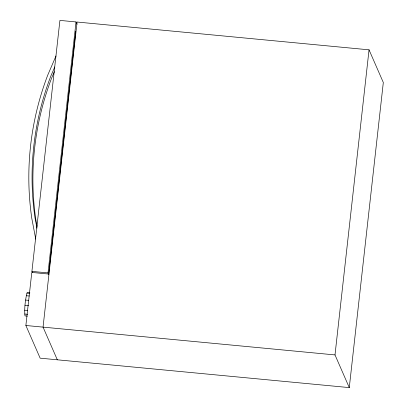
<?xml version="1.0" encoding="UTF-8"?>
<svg xmlns="http://www.w3.org/2000/svg" width="408" height="408" viewBox="0 0 408 408"><rect width="100%" height="100%" fill="white"/><g stroke="black" fill="none" stroke-linecap="round" stroke-linejoin="round"><path stroke-width="0.61" d="M27.356 316.129L24.97 315.899C24.22 308.295 25.24 300.492 26.948 293.066L27.484 292.638L29.871 292.868M57.324 359.805L43.049 327.129L77.087 22.037L369.041 49.832L383.316 82.508L349.279 387.6L40.152 358.168L25.877 325.492L31.793 272.437L48.97 274.069M32.416 272.519L31.916 271.371L59.915 20.4L76.016 21.935L77.036 24.266M75.75 31.324L48.639 274.339L48.017 272.906L76.016 21.935M349.279 387.6L335.004 354.924L369.041 49.832M55.993 55.983L47.767 75.057A292.551 287.074 -23.6 0 0 31.788 218.295L35.741 239.134M54.774 66.938L50.801 76.148A289.298 283.886 -23.6 0 0 34.996 217.796L36.965 228.174M54.366 71.726L51.638 78.061A289.298 283.886 -23.6 0 0 35.833 219.708L37.108 226.425M31.916 271.371L48.017 272.906M26.948 293.066L29.33 293.291M26.265 295.713L29.248 295.994M25.576 300.053L28.56 300.339M25.021 305.23L28.596 305.572M24.699 310.213L27.683 310.498M24.684 314.022L27.662 314.308M25.877 325.492L335.004 354.924"/></g></svg>
